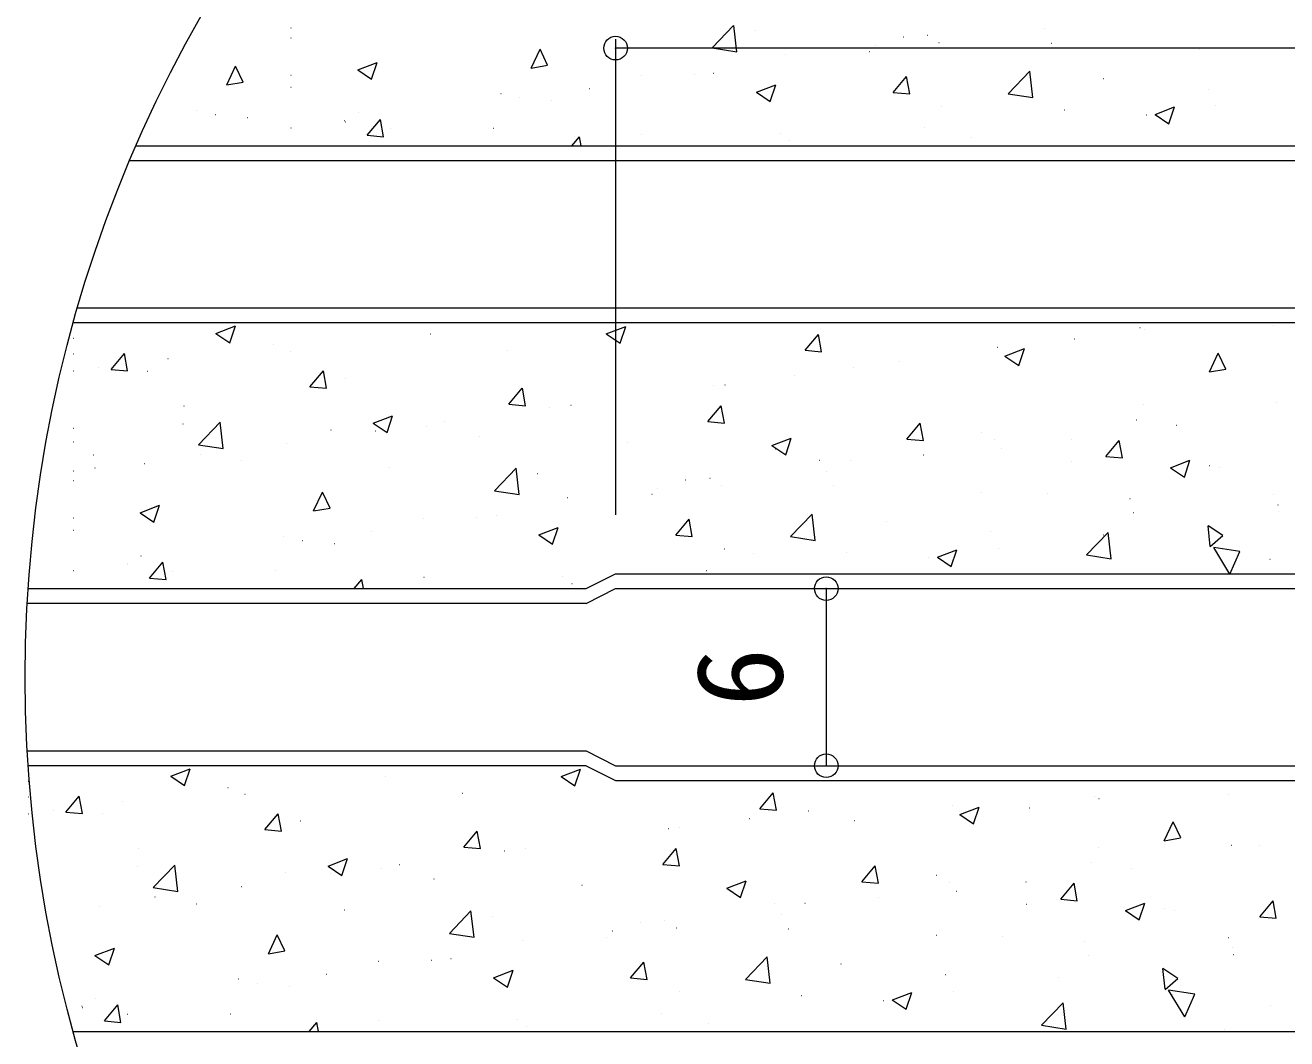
# Model space of a CAD drawing. Units: millimetres on the paper, enlarged 5 times, with parts at other scales. Extents: x -1291 to 1380, y -976 to 962.
# Drawn here: x 868.4 to 1082.1, y -482.3 to -310.7 of the extents above; entities that cross this region are included whole.
import ezdxf
from ezdxf.enums import TextEntityAlignment as Align

# ---------------------------------------------------------------- set-up
doc = ezdxf.new("R2010")
doc.units = ezdxf.units.MM
doc.header["$LTSCALE"] = 5
doc.header["$PDMODE"] = 32
doc.header["$PDSIZE"] = 4
for name, color, linetype, lineweight in [('F-2_F-2ﾚｲﾔ', 3, 'Continuous', 9), ('F-4_F-4ﾚｲﾔ', 7, 'Continuous', 9), ('F-5_F-5ﾚｲﾔ', 2, 'Continuous', 9), ('F-A_F-Aﾚｲﾔ', 7, 'Continuous', 9)]:
    doc.layers.add(name, color=color, linetype=linetype, lineweight=lineweight)
doc.styles.add('ＭＳ ゴシック', font='')
doc.styles.get('ＭＳ ゴシック').set_extended_font_data('MS Gothic')

msp = doc.modelspace()

# ---------------------------------------------------------------- linework, layer by layer
at = {"layer": 'F-2_F-2ﾚｲﾔ'}
for p, q in [((887.199, -331.083), (1299.631, -331.083)), ((886.126, -333.583), (1300.704, -333.583)), ((1309.561, -358.583), (877.27, -358.583)), ((1310.268, -361.083), (876.563, -361.083)), ((963.415, -406.083), (968.415, -403.583)), ((968.415, -403.583), (1218.415, -403.583)), ((868.916, -406.083), (963.415, -406.083)), ((963.415, -408.583), (968.415, -406.083)), ((968.415, -406.083), (1218.415, -406.083)), ((963.415, -408.583), (868.763, -408.583)), ((868.763, -433.583), (963.415, -433.583)), ((963.415, -433.583), (968.415, -436.083)), ((963.415, -436.083), (868.916, -436.083)), ((963.415, -436.083), (968.415, -438.583)), ((968.415, -436.083), (1218.415, -436.083)), ((968.415, -438.583), (1218.415, -438.583)), ((876.563, -481.083), (1310.268, -481.083))]:
    msp.add_line(p, q, dxfattribs=at)
at = {"layer": 'F-4_F-4ﾚｲﾔ'}
for p, q in [((968.415, -313.036), (968.415, -393.583)), ((1218.415, -314.536), (968.415, -314.536)), ((1004.101, -406.083), (1004.101, -436.083))]:
    msp.add_line(p, q, dxfattribs=at)
for p in [(968.415, -314.536), (1004.101, -406.083), (1004.101, -436.083)]:
    msp.add_point(p, dxfattribs=at)
at = {"layer": 'F-5_F-5ﾚｲﾔ', "color": 7}
msp.add_circle((1093.415, -421.083), 225, dxfattribs=at)
at = {"layer": 'F-A_F-Aﾚｲﾔ'}
for p, q in [((913.415, -311.112), (913.44, -311.112)), ((984.755, -314.499), (988.415, -310.684)), ((988.935, -315.147), (988.416, -310.684)), ((992.047, -311.58), (992.072, -311.58)), ((1040.991, -311.222), (1041.016, -311.222)), ((913.415, -312.779), (913.44, -312.779)), ((1012.418, -314.053), (1012.443, -314.053)), ((1017.131, -312.64), (1017.156, -312.64)), ((1021.254, -312.361), (1021.279, -312.361)), ((1023.194, -313.565), (1023.219, -313.565)), ((1042.215, -313.7), (1042.24, -313.7)), ((954.123, -317.931), (955.612, -314.737)), ((956.9, -317.441), (955.613, -314.737)), ((984.756, -314.499), (988.935, -315.148)), ((997.128, -315.669), (997.153, -315.669)), ((1011.431, -315.114), (1011.456, -315.114)), ((1067.3, -314.76), (1067.325, -314.76)), ((902.541, -320.779), (904.031, -317.585)), ((905.319, -320.289), (904.032, -317.584)), ((924.73, -318.238), (927.068, -319.814)), ((924.731, -318.236), (928.021, -316.973)), ((927.068, -319.814), (928.02, -316.975)), ((954.123, -317.931), (956.899, -317.442)), ((902.541, -320.779), (905.318, -320.289)), ((913.415, -319.087), (913.44, -319.087)), ((972.722, -319.193), (972.747, -319.193)), ((981.754, -319.021), (981.779, -319.021)), ((985.014, -318.757), (985.039, -318.757)), ((1015.448, -322.031), (1017.713, -319.332)), ((1018.258, -322.277), (1017.714, -319.331)), ((1034.905, -322.277), (1038.565, -318.462)), ((1039.084, -322.925), (1038.565, -318.462)), ((1051.081, -319.666), (1051.106, -319.666)), ((913.415, -321.169), (913.44, -321.169)), ((948.987, -322.201), (949.012, -322.201)), ((963.958, -321.364), (963.983, -321.364)), ((992.261, -322), (995.552, -320.737)), ((992.261, -322.001), (994.598, -323.578)), ((994.598, -323.578), (995.551, -320.738)), ((1015.448, -322.031), (1018.257, -322.277)), ((1034.905, -322.277), (1039.084, -322.925)), ((1068.824, -321.472), (1068.849, -321.472)), ((952.194, -322.912), (952.219, -322.912)), ((957.61, -323.461), (957.635, -323.461)), ((1023.677, -324.37), (1023.702, -324.37)), ((1059.792, -325.763), (1063.082, -324.5)), ((1062.129, -327.341), (1063.082, -324.501)), ((1070.069, -324.3), (1070.094, -324.3)), ((897.406, -325.048), (897.431, -325.048)), ((900.613, -325.76), (900.638, -325.76)), ((906.028, -326.308), (906.053, -326.308)), ((922.518, -326.819), (922.543, -326.819)), ((924.861, -325.509), (924.886, -325.509)), ((926.316, -329.304), (928.581, -326.604)), ((929.126, -329.55), (928.583, -326.604)), ((1044.418, -324.995), (1044.443, -324.995)), ((1058.306, -325.848), (1058.331, -325.848)), ((1059.792, -325.764), (1062.129, -327.341)), ((913.415, -328.018), (913.44, -328.018)), ((922.622, -327.034), (922.647, -327.034)), ((930.206, -328.164), (930.231, -328.164)), ((947.706, -328.094), (947.731, -328.094)), ((996.273, -329.074), (996.298, -329.074)), ((1020.683, -328.003), (1020.708, -328.003)), ((926.316, -329.304), (929.125, -329.55)), ((961.002, -331.083), (962.286, -329.553)), ((962.569, -331.083), (962.287, -329.553)), ((972.791, -329.154), (972.816, -329.154)), ((997.875, -330.214), (997.9, -330.214)), ((1028.629, -329.755), (1028.654, -329.755)), ((900.717, -362.86), (904.008, -361.597)), ((900.717, -362.861), (903.054, -364.438)), ((903.054, -364.438), (904.007, -361.599)), ((937.012, -362.907), (937.037, -362.907)), ((966.842, -362.925), (970.132, -361.662)), ((966.842, -362.926), (969.179, -364.503)), ((969.179, -364.503), (970.132, -361.663)), ((1000.502, -365.718), (1002.767, -363.019)), ((1003.311, -365.964), (1002.768, -363.019)), ((1057.241, -361.878), (1057.266, -361.878)), ((1057.94, -362.233), (1057.965, -362.233)), ((1079.859, -361.556), (1079.884, -361.556)), ((876.563, -363.679), (876.588, -363.679)), ((910.389, -364.753), (910.414, -364.753)), ((1033.114, -365.187), (1033.139, -365.187)), ((1046.177, -363.782), (1046.202, -363.782)), ((876.563, -366.328), (876.588, -366.328)), ((882.944, -368.959), (885.209, -366.259)), ((885.754, -369.204), (885.21, -366.259)), ((892.592, -367.096), (892.617, -367.096)), ((913.277, -365.915), (913.302, -365.915)), ((950.101, -365.719), (950.126, -365.719)), ((1000.502, -365.719), (1003.31, -365.964)), ((1034.372, -366.69), (1036.71, -368.266)), ((1034.373, -366.688), (1037.663, -365.425)), ((1036.71, -368.266), (1037.663, -365.427)), ((1069.002, -369.382), (1070.491, -366.188)), ((1071.779, -368.892), (1070.492, -366.188)), ((876.563, -369.206), (876.588, -369.206)), ((880.829, -368.644), (880.854, -368.644)), ((882.944, -368.959), (885.752, -369.204)), ((889.151, -369.224), (889.176, -369.224)), ((916.648, -371.907), (918.913, -369.208)), ((919.458, -372.153), (918.914, -369.207)), ((1008.708, -368.71), (1008.733, -368.71)), ((1016.5, -367.689), (1016.525, -367.689)), ((1069.002, -369.382), (1071.779, -368.893)), ((922.697, -370.423), (922.722, -370.423)), ((984.973, -371.718), (984.998, -371.718)), ((986.94, -371.58), (986.965, -371.58)), ((998.704, -370.032), (998.729, -370.032)), ((916.648, -371.907), (919.456, -372.153)), ((950.352, -374.856), (952.617, -372.156)), ((953.162, -375.102), (952.619, -372.156)), ((895.293, -375.127), (895.318, -375.127)), ((950.352, -374.856), (953.161, -375.102)), ((957.264, -375.487), (957.289, -375.487)), ((960.847, -375.027), (960.872, -375.027)), ((984.056, -377.805), (986.321, -375.105)), ((986.866, -378.05), (986.323, -375.105)), ((1057.777, -374.941), (1057.802, -374.941)), ((1080.404, -374.513), (1080.429, -374.513)), ((895.118, -378.149), (895.143, -378.149)), ((897.753, -381.721), (901.413, -377.907)), ((901.933, -382.369), (901.414, -377.906)), ((927.36, -378.081), (930.65, -376.818)), ((927.36, -378.082), (929.697, -379.658)), ((929.697, -379.659), (930.65, -376.819)), ((939.467, -377.83), (939.492, -377.83)), ((984.056, -377.805), (986.865, -378.051)), ((1017.76, -380.754), (1020.026, -378.054)), ((1020.57, -380.999), (1020.027, -378.054)), ((1056.669, -377.521), (1056.694, -377.521)), ((876.563, -378.883), (876.588, -378.883)), ((920.202, -379.208), (920.227, -379.208)), ((927.704, -379.379), (927.729, -379.379)), ((936.441, -378.55), (936.466, -378.55)), ((945.287, -380.268), (945.312, -380.268)), ((1030.373, -379.645), (1030.398, -379.645)), ((1063.375, -378.423), (1063.4, -378.423)), ((876.563, -381.248), (876.588, -381.248)), ((897.754, -381.722), (901.933, -382.37)), ((912.706, -381.558), (912.731, -381.558)), ((970.371, -381.328), (970.396, -381.328)), ((994.89, -381.845), (997.228, -383.422)), ((994.891, -381.844), (998.181, -380.581)), ((995.455, -382.388), (995.48, -382.388)), ((997.228, -383.422), (998.181, -380.582)), ((1017.76, -380.754), (1020.569, -380.999)), ((1032.543, -380.829), (1032.568, -380.829)), ((1033.815, -382.315), (1033.84, -382.315)), ((1045.579, -380.766), (1045.604, -380.766)), ((1051.464, -383.702), (1053.73, -381.003)), ((1054.274, -383.948), (1053.731, -381.002)), ((879.942, -383.401), (879.967, -383.401)), ((898.027, -383.286), (898.052, -383.286)), ((905.026, -384.461), (905.051, -384.461)), ((1002.969, -384.349), (1002.994, -384.349)), ((1008.137, -384.353), (1008.162, -384.353)), ((1020.54, -383.448), (1020.565, -383.448)), ((1045.624, -384.508), (1045.649, -384.508)), ((1051.464, -383.702), (1054.273, -383.948)), ((1062.422, -385.607), (1065.712, -384.344)), ((1064.759, -387.185), (1065.711, -384.346)), ((876.563, -386.112), (876.588, -386.112)), ((880.23, -385.629), (880.255, -385.629)), ((888.58, -384.867), (888.605, -384.867)), ((930.11, -385.52), (930.135, -385.52)), ((947.903, -389.499), (951.563, -385.684)), ((952.082, -390.147), (951.563, -385.684)), ((955.194, -386.58), (955.219, -386.58)), ((1004.139, -386.222), (1004.164, -386.222)), ((1062.421, -385.609), (1064.758, -387.185)), ((1069.036, -385.258), (1069.061, -385.258)), ((1070.708, -385.567), (1070.733, -385.567)), ((876.563, -387.779), (876.588, -387.779)), ((980.279, -387.64), (980.304, -387.64)), ((984.402, -387.361), (984.427, -387.361)), ((986.342, -388.565), (986.367, -388.565)), ((1005.363, -388.7), (1005.388, -388.7)), ((917.27, -392.931), (918.76, -389.737)), ((920.048, -392.441), (918.761, -389.737)), ((947.903, -389.499), (952.082, -390.148)), ((960.276, -390.669), (960.301, -390.669)), ((974.579, -390.114), (974.604, -390.114)), ((975.565, -389.053), (975.59, -389.053)), ((1030.447, -389.76), (1030.472, -389.76)), ((1041.632, -389.962), (1041.657, -389.962)), ((1055.532, -390.819), (1055.557, -390.819)), ((1079.833, -390.155), (1079.858, -390.155)), ((887.878, -393.236), (891.168, -391.973)), ((890.215, -394.814), (891.168, -391.975)), ((917.27, -392.931), (920.047, -392.442)), ((1056.098, -393.164), (1056.123, -393.164)), ((1080.616, -391.879), (1080.641, -391.879)), ((1080.69, -393.05), (1080.715, -393.05)), ((876.563, -394.087), (876.588, -394.087)), ((887.878, -393.238), (890.215, -394.814)), ((935.87, -394.193), (935.895, -394.193)), ((944.902, -394.021), (944.927, -394.021)), ((948.161, -393.757), (948.186, -393.757)), ((978.596, -397.031), (980.861, -394.332)), ((981.405, -397.277), (980.862, -394.331)), ((998.052, -397.277), (1001.712, -393.462)), ((1002.232, -397.925), (1001.713, -393.462)), ((1014.228, -394.666), (1014.253, -394.666)), ((876.563, -396.169), (876.588, -396.169)), ((912.135, -397.201), (912.16, -397.201)), ((927.105, -396.364), (927.13, -396.364)), ((955.408, -397.001), (957.746, -398.578)), ((955.409, -397), (958.699, -395.737)), ((957.746, -398.578), (958.699, -395.738)), ((978.596, -397.031), (981.404, -397.277)), ((998.053, -397.277), (1002.232, -397.925)), ((1031.971, -396.472), (1031.996, -396.472)), ((1048.202, -400.37), (1051.862, -396.555)), ((1051.014, -396.957), (1051.039, -396.957)), ((1052.382, -401.018), (1051.862, -396.555)), ((1069.148, -398.959), (1068.78, -395.454)), ((1071.277, -397.111), (1068.781, -395.455)), ((1069.149, -398.961), (1071.277, -397.111)), ((915.342, -397.912), (915.367, -397.912)), ((920.757, -398.461), (920.782, -398.461)), ((986.825, -399.37), (986.85, -399.37)), ((1022.94, -400.763), (1026.23, -399.5)), ((1025.277, -402.341), (1026.229, -399.501)), ((1033.217, -399.3), (1033.242, -399.3)), ((1074.179, -399.776), (1069.734, -399.122)), ((1072.471, -403.645), (1069.734, -399.123)), ((888.008, -400.509), (888.033, -400.509)), ((889.464, -404.304), (891.729, -401.604)), ((892.274, -404.55), (891.73, -401.604)), ((991.777, -400.071), (991.802, -400.071)), ((1007.565, -399.995), (1007.59, -399.995)), ((1021.454, -400.848), (1021.479, -400.848)), ((1022.939, -400.764), (1025.276, -402.341)), ((1048.202, -400.37), (1052.381, -401.018)), ((1070.304, -399.863), (1070.311, -399.839)), ((1072.471, -403.645), (1074.179, -399.776)), ((1079.261, -401.113), (1079.286, -401.113)), ((876.563, -403.018), (876.588, -403.018)), ((885.665, -401.819), (885.69, -401.819)), ((885.77, -402.034), (885.795, -402.034)), ((893.353, -403.164), (893.378, -403.164)), ((910.854, -403.094), (910.879, -403.094)), ((983.831, -403.003), (983.856, -403.003)), ((889.464, -404.304), (892.272, -404.55)), ((924.15, -406.083), (925.433, -404.553)), ((925.717, -406.083), (925.434, -404.553)), ((935.938, -404.154), (935.963, -404.154)), ((959.421, -404.074), (959.446, -404.074)), ((961.022, -405.214), (961.047, -405.214)), ((893.07, -437.86), (896.361, -436.597)), ((893.07, -437.861), (895.407, -439.438)), ((895.407, -439.438), (896.36, -436.599)), ((929.365, -437.907), (929.39, -437.907)), ((959.195, -437.925), (962.486, -436.662)), ((959.195, -437.926), (961.532, -439.503)), ((961.532, -439.503), (962.485, -436.663)), ((868.916, -438.679), (868.941, -438.679)), ((902.742, -439.753), (902.767, -439.753)), ((868.916, -441.328), (868.941, -441.328)), ((875.297, -443.959), (877.562, -441.259)), ((878.107, -444.204), (877.563, -441.259)), ((884.945, -442.096), (884.97, -442.096)), ((905.63, -440.915), (905.655, -440.915)), ((942.454, -440.719), (942.479, -440.719)), ((992.855, -443.38), (995.12, -440.68)), ((995.664, -443.626), (995.121, -440.68)), ((1049.594, -441.304), (1049.619, -441.304)), ((1050.293, -441.659), (1050.318, -441.659)), ((1072.212, -440.982), (1072.237, -440.982)), ((868.916, -444.206), (868.941, -444.206)), ((873.182, -443.644), (873.207, -443.644)), ((875.297, -443.959), (878.105, -444.204)), ((881.504, -444.224), (881.529, -444.224)), ((909.001, -446.907), (911.266, -444.208)), ((911.811, -447.153), (911.268, -444.207)), ((992.855, -443.38), (995.663, -443.626)), ((1001.061, -443.71), (1001.086, -443.71)), ((1025.467, -442.848), (1025.492, -442.848)), ((1026.725, -444.351), (1029.063, -445.928)), ((1026.726, -444.35), (1030.016, -443.087)), ((1029.063, -445.928), (1030.016, -443.088)), ((1038.53, -443.208), (1038.555, -443.208)), ((915.05, -445.423), (915.075, -445.423)), ((979.293, -446.58), (979.318, -446.58)), ((991.057, -445.032), (991.082, -445.032)), ((1008.853, -445.35), (1008.878, -445.35)), ((1061.355, -448.808), (1062.844, -445.614)), ((1064.133, -448.318), (1062.845, -445.614)), ((909.001, -446.907), (911.809, -447.153)), ((942.705, -449.856), (944.97, -447.156)), ((945.515, -450.102), (944.972, -447.156)), ((977.326, -446.718), (977.351, -446.718)), ((1061.355, -448.808), (1064.132, -448.319)), ((887.646, -450.127), (887.671, -450.127)), ((942.705, -449.856), (945.514, -450.102)), ((949.617, -450.487), (949.642, -450.487)), ((953.2, -450.027), (953.225, -450.027)), ((976.409, -452.805), (978.674, -450.105)), ((979.219, -453.05), (978.676, -450.105)), ((1050.13, -449.941), (1050.155, -449.941)), ((1072.757, -449.513), (1072.782, -449.513)), ((1077.534, -449.663), (1077.559, -449.663)), ((890.106, -456.721), (893.766, -452.907)), ((894.286, -457.369), (893.767, -452.906)), ((919.713, -453.081), (923.003, -451.818)), ((922.05, -454.659), (923.003, -451.819)), ((931.82, -452.83), (931.845, -452.83)), ((976.409, -452.805), (979.218, -453.051)), ((1049.022, -452.521), (1049.047, -452.521)), ((887.471, -453.149), (887.496, -453.149)), ((912.556, -454.208), (912.581, -454.208)), ((919.713, -453.082), (922.05, -454.658)), ((920.057, -454.379), (920.082, -454.379)), ((928.794, -453.55), (928.819, -453.55)), ((1010.113, -455.754), (1012.379, -453.054)), ((1012.923, -455.999), (1012.38, -453.054)), ((1022.726, -454.645), (1022.751, -454.645)), ((1055.728, -453.423), (1055.753, -453.423)), ((890.107, -456.722), (894.286, -457.37)), ((905.059, -456.558), (905.084, -456.558)), ((937.64, -455.268), (937.665, -455.268)), ((962.724, -456.328), (962.749, -456.328)), ((987.243, -456.845), (989.581, -458.422)), ((987.244, -456.844), (990.534, -455.581)), ((989.581, -458.422), (990.534, -455.582)), ((1010.113, -455.754), (1012.922, -455.999)), ((1024.896, -455.829), (1024.921, -455.829)), ((1037.932, -455.766), (1037.957, -455.766)), ((1043.817, -458.702), (1046.083, -456.003)), ((1046.627, -458.948), (1046.084, -456.002)), ((890.38, -458.286), (890.405, -458.286)), ((987.808, -457.388), (987.833, -457.388)), ((995.322, -459.349), (995.347, -459.349)), ((1000.49, -459.353), (1000.515, -459.353)), ((1012.893, -458.448), (1012.918, -458.448)), ((1026.168, -457.315), (1026.193, -457.315)), ((1043.817, -458.702), (1046.626, -458.948)), ((1054.775, -460.607), (1058.065, -459.344)), ((1057.112, -462.185), (1058.064, -459.346)), ((1077.522, -461.651), (1079.787, -458.951)), ((1080.331, -461.897), (1079.788, -458.951)), ((880.933, -459.867), (880.958, -459.867)), ((897.379, -459.461), (897.404, -459.461)), ((922.463, -460.52), (922.488, -460.52)), ((940.256, -464.499), (943.916, -460.684)), ((944.435, -465.147), (943.916, -460.684)), ((996.492, -461.222), (996.517, -461.222)), ((1037.977, -459.508), (1038.002, -459.508)), ((1054.774, -460.609), (1057.111, -462.185)), ((1061.389, -460.258), (1061.414, -460.258)), ((1063.061, -460.567), (1063.086, -460.567)), ((947.548, -461.58), (947.573, -461.58)), ((972.632, -462.64), (972.657, -462.64)), ((976.755, -462.361), (976.78, -462.361)), ((978.695, -463.565), (978.72, -463.565)), ((997.716, -463.7), (997.741, -463.7)), ((1077.522, -461.651), (1080.33, -461.897)), ((909.623, -467.931), (911.113, -464.737)), ((912.401, -467.441), (911.114, -464.737)), ((940.256, -464.499), (944.435, -465.148)), ((952.629, -465.669), (952.654, -465.669)), ((966.932, -465.114), (966.957, -465.114)), ((967.918, -464.053), (967.943, -464.053)), ((1022.8, -464.76), (1022.825, -464.76)), ((1033.985, -464.962), (1034.01, -464.962)), ((1047.885, -465.819), (1047.91, -465.819)), ((1072.186, -465.155), (1072.211, -465.155)), ((880.231, -468.236), (883.521, -466.973)), ((882.568, -469.814), (883.521, -466.975)), ((909.623, -467.931), (912.4, -467.442)), ((1072.969, -466.879), (1072.994, -466.879)), ((880.231, -468.238), (882.568, -469.814)), ((928.223, -469.193), (928.248, -469.193)), ((937.255, -469.021), (937.28, -469.021)), ((940.514, -468.757), (940.539, -468.757)), ((970.949, -472.031), (973.214, -469.332)), ((973.758, -472.277), (973.215, -469.331)), ((990.406, -472.277), (994.065, -468.462)), ((994.585, -472.925), (994.066, -468.462)), ((1006.581, -469.666), (1006.606, -469.666)), ((1048.451, -468.164), (1048.476, -468.164)), ((1073.043, -468.05), (1073.068, -468.05)), ((904.488, -472.201), (904.513, -472.201)), ((919.458, -471.364), (919.483, -471.364)), ((947.761, -472.001), (950.099, -473.578)), ((947.762, -472), (951.052, -470.737)), ((950.099, -473.578), (951.052, -470.738)), ((970.949, -472.031), (973.757, -472.277)), ((1024.325, -471.472), (1024.35, -471.472)), ((1043.367, -471.957), (1043.392, -471.957)), ((1061.501, -473.959), (1061.133, -470.454)), ((1063.63, -472.111), (1061.134, -470.455)), ((1061.502, -473.961), (1063.63, -472.111)), ((907.695, -472.912), (907.72, -472.912)), ((913.11, -473.461), (913.135, -473.461)), ((979.178, -474.37), (979.203, -474.37)), ((990.406, -472.277), (994.585, -472.925)), ((1025.57, -474.3), (1025.595, -474.3)), ((1066.532, -474.776), (1062.087, -474.122)), ((1064.824, -478.645), (1062.087, -474.123)), ((880.361, -475.509), (880.386, -475.509)), ((999.919, -474.995), (999.944, -474.995)), ((1013.807, -475.848), (1013.832, -475.848)), ((1015.292, -475.764), (1017.629, -477.341)), ((1015.293, -475.763), (1018.583, -474.5)), ((1017.63, -477.341), (1018.582, -474.501)), ((1040.555, -480.055), (1044.215, -476.24)), ((1044.735, -480.703), (1044.215, -476.24)), ((1062.657, -474.863), (1062.664, -474.839)), ((1064.824, -478.645), (1066.532, -474.776)), ((878.018, -476.819), (878.043, -476.819)), ((878.123, -477.034), (878.148, -477.034)), ((881.817, -479.304), (884.082, -476.604)), ((884.627, -479.55), (884.083, -476.604)), ((885.706, -478.164), (885.731, -478.164)), ((903.207, -478.094), (903.232, -478.094)), ((976.184, -478.003), (976.209, -478.003)), ((1079.335, -476.703), (1079.36, -476.703)), ((881.817, -479.304), (884.625, -479.55)), ((916.503, -481.083), (917.786, -479.553)), ((918.07, -481.083), (917.787, -479.553)), ((928.291, -479.154), (928.316, -479.154)), ((951.774, -479.074), (951.799, -479.074)), ((953.375, -480.214), (953.4, -480.214)), ((984.13, -479.755), (984.155, -479.755)), ((1040.555, -480.055), (1044.735, -480.703)), ((1071.614, -480.798), (1071.639, -480.798))]:
    msp.add_line(p, q, dxfattribs=at)

# ---------------------------------------------------------------- texts
at = {"layer": 'F-4_F-4ﾚｲﾔ', "color": 2, "style": 'ＭＳ ゴシック'}
msp.add_text('6', height=14.66, rotation=90, dxfattribs=at).set_placement((1001.101, -426.083), align=Align.BOTTOM_LEFT)

doc.saveas('drawing.dxf')
